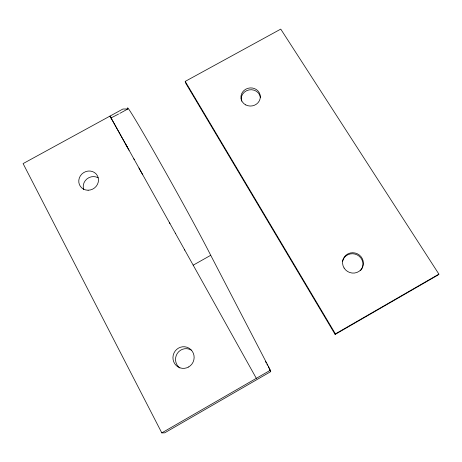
<?xml version="1.0" encoding="UTF-8"?>
<svg xmlns="http://www.w3.org/2000/svg" width="462" height="462" viewBox="0 0 462 462"><rect width="100%" height="100%" fill="white"/><g stroke="black" fill="none" stroke-linecap="round" stroke-linejoin="round"><path stroke-width="0.69" d="M335.123 334.436L335.412 333.876L438.9 274.133L280.752 29.112L185.21 81.399L185.736 83.235L335.123 334.436L438.028 275.029L438.9 274.133M161.798 432.888L270.374 370.224L210.724 255.29A89.414 1.952 60.9 0 0 159.685 161.706A89.414 1.952 60.9 0 0 127.853 108.974L122.927 109.02L23.1 163.6L161.798 432.888L164.691 432.842L270.726 371.627L268.243 366.453M193.174 265.188L210.724 255.29M129.065 150.312L111.019 117.949L118.555 114.056M119.797 113.381L127.853 108.974M185.21 81.399L335.412 333.876M265.407 361.434L266.118 362.687M266.828 363.941L267.538 365.199M270.016 370.368L270.726 371.627M256.329 378.326L110.002 116.089L111.117 118.128M133.83 158.818L134.24 159.557M142.752 174.827L138.946 167.995M184.569 249.757L184.765 250.115M169.415 222.597L169.929 223.521M175.306 233.154L175.479 233.466M125.364 143.613L127.679 147.788M83.743 189.628A9.846 9.223 -33.7 0 1 86.908 178.95A9.846 9.223 -33.7 0 1 98.129 177.801M179.885 367.966A10.614 10.337 -72.5 0 1 177.217 353.551A10.614 10.337 -72.5 0 1 191.262 350.098M241.482 101.178A9.662 9.021 -8.1 0 1 248.983 89.911A9.662 9.021 -8.1 0 1 260.389 97.413M342.521 261.197A10.43 10.066 25.5 0 1 357.247 254.937A10.43 10.066 25.5 0 1 360.574 270.547M88.109 190.228A10.066 9.407 -33.5 0 0 97.424 175.733A10.066 9.407 -33.5 0 0 80.353 175.889A10.066 9.407 -33.5 0 0 88.109 190.228M188.617 366.978A10.863 10.574 -71.5 0 0 189.05 348.209A10.863 10.574 -71.5 0 0 172.938 357.478A10.863 10.574 -71.5 0 0 188.617 366.978M245.767 104.914A9.714 9.061 -8.1 0 0 260.331 96.818A9.714 9.061 -8.1 0 0 245.801 89.195A9.714 9.061 -8.1 0 0 245.767 104.914M344.098 268.018A10.487 10.118 25.3 0 0 362.144 268.006A10.487 10.118 25.3 0 0 352.679 252.726A10.487 10.118 25.3 0 0 344.098 268.018"/></g></svg>
